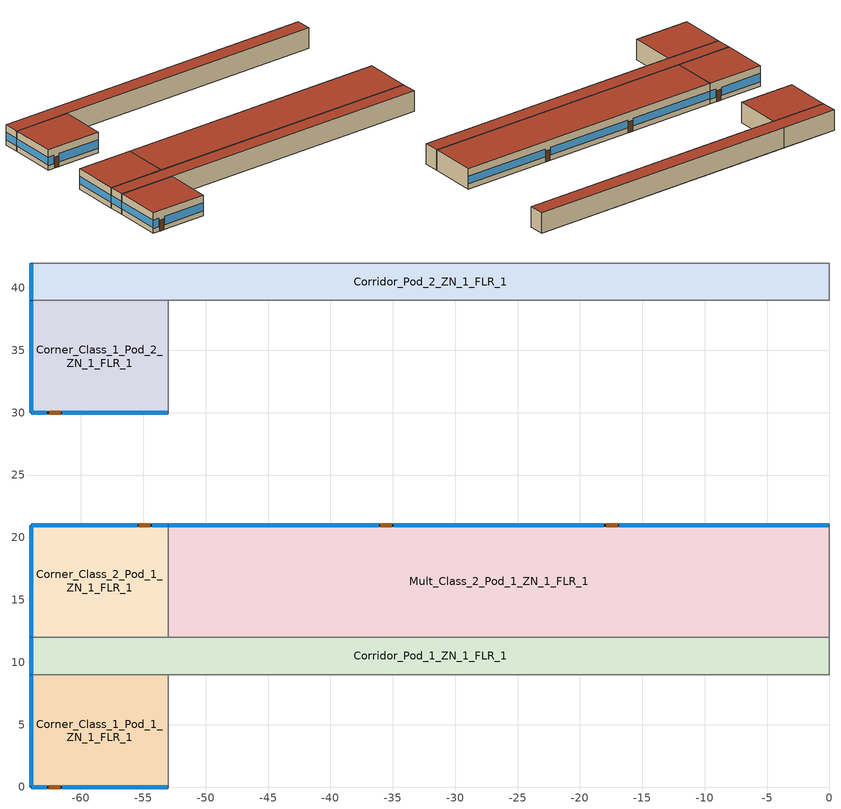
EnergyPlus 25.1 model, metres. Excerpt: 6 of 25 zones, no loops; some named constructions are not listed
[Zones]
Corner_Class_1_Pod_1_ZN_1_FLR_1
 floor ground (Corner_Class_1_Pod_1_ZN_1_FLR_1_Floor_Ffactor): -64,9 -53,9 -53,0 -64,0 z0
 wall outside (nonres_ext_wall): -64,9 -64,0 -53,0 z0:4
 wall to Mult_Class_1_Pod_1_ZN_1_FLR_1 (int_wall): -53,0 -53,9 z0:4
 wall to Corridor_Pod_1_ZN_1_FLR_1 (int_wall): -53,9 -64,9 z0:4
 window (NonresWindow_U_0.37_SHGC_0.38): -63.95,0 -62.73,0 / -61.51,0 -53.05,0 z0.92:2.51; -64,8.95 -64,0.05 z1.1:2.52
 door (Swinging Door_con): -62.59,0 -61.68,0 z0:2.13
 roof outside (nonres_roof): -64,0 -53,0 -53,9 -64,9 z4
Corner_Class_1_Pod_2_ZN_1_FLR_1
 floor ground (Corner_Class_1_Pod_2_ZN_1_FLR_1_Floor_Ffactor): -64,39 -53,39 -53,30 -64,30 z0
 wall outside (nonres_ext_wall): -64,39 -64,30 -53,30 z0:4
 wall to Mult_Class_1_Pod_2_ZN_1_FLR_1 (int_wall): -53,30 -53,39 z0:4
 wall to Corridor_Pod_2_ZN_1_FLR_1 (int_wall): -53,39 -64,39 z0:4
 window (NonresWindow_U_0.37_SHGC_0.38): -63.95,30 -62.73,30 / -61.51,30 -53.05,30 z0.92:2.51; -64,38.95 -64,30.05 z1.1:2.52
 door (Swinging Door_con): -62.53,30 -61.62,30 z0:2.13
 roof outside (nonres_roof): -64,30 -53,30 -53,39 -64,39 z4
Corner_Class_2_Pod_1_ZN_1_FLR_1
 floor ground (Corner_Class_2_Pod_1_ZN_1_FLR_1_Floor_Ffactor): -64,21 -53,21 -53,12 -64,12 z0
 wall outside (nonres_ext_wall): -53,21 -64,21 -64,12 z0:4
 wall to Corridor_Pod_1_ZN_1_FLR_1 (int_wall): -64,12 -53,12 z0:4
 wall to Mult_Class_2_Pod_1_ZN_1_FLR_1 (int_wall): -53,12 -53,21 z0:4
 window (NonresWindow_U_0.37_SHGC_0.38): -53.05,21 -54.27,21 / -55.49,21 -63.95,21 z0.92:2.51; -64,20.95 -64,12.05 z1.1:2.52
 door (Swinging Door_con): -54.43,21 -55.34,21 z0:2.13
 roof outside (nonres_roof): -64,12 -53,12 -53,21 -64,21 z4
Corridor_Pod_1_ZN_1_FLR_1
 floor ground (Corridor_Pod_1_ZN_1_FLR_1_Floor_Ffactor): -64,12 0,12 0,9 -64,9 z0
 wall outside (nonres_ext_wall): -64,12 -64,9 z0:4
 wall to Mult_Class_1_Pod_1_ZN_1_FLR_1 (int_wall): -53,9 0,9 z0:4
 wall to Main_Corridor_ZN_1_FLR_1 (int_wall): 0,9 0,12 z0:4
 wall to Mult_Class_2_Pod_1_ZN_1_FLR_1 (int_wall): 0,12 -53,12 z0:4
 window (NonresWindow_U_0.37_SHGC_0.38): -64,11.95 -64,9.05 z1.1:2.55
 roof outside (nonres_roof): -64,9 0,9 0,12 -64,12 z4
Corridor_Pod_2_ZN_1_FLR_1
 floor ground (Corridor_Pod_2_ZN_1_FLR_1_Floor_Ffactor): -64,42 0,42 0,39 -64,39 z0
 wall outside (nonres_ext_wall): -64,42 -64,39 z0:4
 wall to Mult_Class_1_Pod_2_ZN_1_FLR_1 (int_wall): -53,39 0,39 z0:4
 wall to Main_Corridor_ZN_1_FLR_1 (int_wall): 0,39 0,42 z0:4
 wall to Mult_Class_2_Pod_2_ZN_1_FLR_1 (int_wall): 0,42 -53,42 z0:4
 wall to Corner_Class_2_Pod_2_ZN_1_FLR_1 (int_wall): -53,42 -64,42 z0:4
 window (NonresWindow_U_0.37_SHGC_0.38): -64,41.95 -64,39.05 z1.1:2.55
 roof outside (nonres_roof): -64,39 0,39 0,42 -64,42 z4
Mult_Class_2_Pod_1_ZN_1_FLR_1
 floor ground (Mult_Class_2_Pod_1_ZN_1_FLR_1_Floor_Ffactor): -53,21 0,21 0,12 -53,12 z0
 wall outside (nonres_ext_wall): 0,21 -53,21 z0:4
 wall to Main_Corridor_ZN_1_FLR_1 (int_wall): 0,12 0,21 z0:4
 window (NonresWindow_U_0.37_SHGC_0.38): -0.05,21 -16.87,21 / -18.09,21 -34.91,21 / -36.13,21 -52.95,21 z1.03:2.5
 door (Swinging Door_con): -16.98,21 -17.89,21 / -35.09,21 -36.01,21 z0:2.13
 roof outside (nonres_roof): -53,12 0,12 0,21 -53,21 z4
[EnergyManagementSystem:Program]
SET_Main_Corridor_ZN_1_FLR_1_Light_EMS_Program: SET Main_Corridor_ZN_1_FLR_1_LSr_IP=0.093*Main_Corridor_ZN_1_FLR_1_LSr/Main_Corridor_ZN_1_FLR_1_Area; IF (Main_Corridor_ZN_1_FLR_1_OSr <= 0) && (Main_Corridor_ZN_1_FLR_1_LSr_IP >= 0.02); SET Main_Corridor_ZN_1_FLR_1_LAr = 0.02*Main_Corridor_ZN_1_FLR_1_Area/0.09290304; ELSE; SET Main_Corridor_ZN_1_FLR_1_LAr = NULL; ENDIF
SET_Mech_ZN_1_FLR_1_Light_EMS_Program: SET Mech_ZN_1_FLR_1_LSr_IP=0.093*Mech_ZN_1_FLR_1_LSr/Mech_ZN_1_FLR_1_Area; IF (Mech_ZN_1_FLR_1_OSr <= 0) && (Mech_ZN_1_FLR_1_LSr_IP >= 0.02); SET Mech_ZN_1_FLR_1_LAr = 0.02*Mech_ZN_1_FLR_1_Area/0.09290304; ELSE; SET Mech_ZN_1_FLR_1_LAr = NULL; ENDIF
SET_Offices_ZN_1_FLR_1_Light_EMS_Program: SET Offices_ZN_1_FLR_1_LSr_IP=0.093*Offices_ZN_1_FLR_1_LSr/Offices_ZN_1_FLR_1_Area; IF (Offices_ZN_1_FLR_1_OSr <= 0) && (Offices_ZN_1_FLR_1_LSr_IP >= 0.02); IF (ActualOccupancy <= 0); SET Offices_ZN_1_FLR_1_LAr = 0.02*Offices_ZN_1_FLR_1_Area/0.09290304; ELSE; SET Offices_ZN_1_FLR_1_LAr = NULL; ENDIF; ELSE; SET Offices_ZN_1_FLR_1_LAr = NULL; ENDIF
SET_cCL1_Pod_1_ZN_1_FLR_1_Light_EMS_Program: SET cCL1_Pod_1_ZN_1_FLR_1_LSr_IP=0.093*cCL1_Pod_1_ZN_1_FLR_1_LSr/cCL1_Pod_1_ZN_1_FLR_1_Area; IF (cCL1_Pod_1_ZN_1_FLR_1_OSr <= 0) && (cCL1_Pod_1_ZN_1_FLR_1_LSr_IP >= 0.02); SET cCL1_Pod_1_ZN_1_FLR_1_LAr = 0.02*cCL1_Pod_1_ZN_1_FLR_1_Area/0.09290304; ELSE; SET cCL1_Pod_1_ZN_1_FLR_1_LAr = NULL; ENDIF
SET_cCL1_Pod_2_ZN_1_FLR_1_Light_EMS_Program: SET cCL1_Pod_2_ZN_1_FLR_1_LSr_IP=0.093*cCL1_Pod_2_ZN_1_FLR_1_LSr/cCL1_Pod_2_ZN_1_FLR_1_Area; IF (cCL1_Pod_2_ZN_1_FLR_1_OSr <= 0) && (cCL1_Pod_2_ZN_1_FLR_1_LSr_IP >= 0.02); SET cCL1_Pod_2_ZN_1_FLR_1_LAr = 0.02*cCL1_Pod_2_ZN_1_FLR_1_Area/0.09290304; ELSE; SET cCL1_Pod_2_ZN_1_FLR_1_LAr = NULL; ENDIF
SET_cCL1_Pod_3_ZN_1_FLR_1_Light_EMS_Program: SET cCL1_Pod_3_ZN_1_FLR_1_LSr_IP=0.093*cCL1_Pod_3_ZN_1_FLR_1_LSr/cCL1_Pod_3_ZN_1_FLR_1_Area; IF (cCL1_Pod_3_ZN_1_FLR_1_OSr <= 0) && (cCL1_Pod_3_ZN_1_FLR_1_LSr_IP >= 0.02); SET cCL1_Pod_3_ZN_1_FLR_1_LAr = 0.02*cCL1_Pod_3_ZN_1_FLR_1_Area/0.09290304; ELSE; SET cCL1_Pod_3_ZN_1_FLR_1_LAr = NULL; ENDIF
SET_cCL2_Pod_1_ZN_1_FLR_1_Light_EMS_Program: SET cCL2_Pod_1_ZN_1_FLR_1_LSr_IP=0.093*cCL2_Pod_1_ZN_1_FLR_1_LSr/cCL2_Pod_1_ZN_1_FLR_1_Area; IF (cCL2_Pod_1_ZN_1_FLR_1_OSr <= 0) && (cCL2_Pod_1_ZN_1_FLR_1_LSr_IP >= 0.02); SET cCL2_Pod_1_ZN_1_FLR_1_LAr = 0.02*cCL2_Pod_1_ZN_1_FLR_1_Area/0.09290304; ELSE; SET cCL2_Pod_1_ZN_1_FLR_1_LAr = NULL; ENDIF
SET_cCL2_Pod_2_ZN_1_FLR_1_Light_EMS_Program: SET cCL2_Pod_2_ZN_1_FLR_1_LSr_IP=0.093*cCL2_Pod_2_ZN_1_FLR_1_LSr/cCL2_Pod_2_ZN_1_FLR_1_Area; IF (cCL2_Pod_2_ZN_1_FLR_1_OSr <= 0) && (cCL2_Pod_2_ZN_1_FLR_1_LSr_IP >= 0.02); SET cCL2_Pod_2_ZN_1_FLR_1_LAr = 0.02*cCL2_Pod_2_ZN_1_FLR_1_Area/0.09290304; ELSE; SET cCL2_Pod_2_ZN_1_FLR_1_LAr = NULL; ENDIF
SET_cCL2_Pod_3_ZN_1_FLR_1_Light_EMS_Program: SET cCL2_Pod_3_ZN_1_FLR_1_LSr_IP=0.093*cCL2_Pod_3_ZN_1_FLR_1_LSr/cCL2_Pod_3_ZN_1_FLR_1_Area; IF (cCL2_Pod_3_ZN_1_FLR_1_OSr <= 0) && (cCL2_Pod_3_ZN_1_FLR_1_LSr_IP >= 0.02); SET cCL2_Pod_3_ZN_1_FLR_1_LAr = 0.02*cCL2_Pod_3_ZN_1_FLR_1_Area/0.09290304; ELSE; SET cCL2_Pod_3_ZN_1_FLR_1_LAr = NULL; ENDIF
SET_cPCLZN_1_FLR_1_Light_EMS_Program: SET cPCLZN_1_FLR_1_LSr_IP=0.093*cPCLZN_1_FLR_1_LSr/cPCLZN_1_FLR_1_Area; IF (cPCLZN_1_FLR_1_OSr <= 0) && (cPCLZN_1_FLR_1_LSr_IP >= 0.02); SET cPCLZN_1_FLR_1_LAr = 0.02*cPCLZN_1_FLR_1_Area/0.09290304; ELSE; SET cPCLZN_1_FLR_1_LAr = NULL; ENDIF
SET_cPOD1_ZN_1_FLR_1_Light_EMS_Program: SET cPOD1_ZN_1_FLR_1_LSr_IP=0.093*cPOD1_ZN_1_FLR_1_LSr/cPOD1_ZN_1_FLR_1_Area; IF (cPOD1_ZN_1_FLR_1_OSr <= 0) && (cPOD1_ZN_1_FLR_1_LSr_IP >= 0.02); SET cPOD1_ZN_1_FLR_1_LAr = 0.02*cPOD1_ZN_1_FLR_1_Area/0.09290304; ELSE; SET cPOD1_ZN_1_FLR_1_LAr = NULL; ENDIF
SET_cPOD2_ZN_1_FLR_1_Light_EMS_Program: SET cPOD2_ZN_1_FLR_1_LSr_IP=0.093*cPOD2_ZN_1_FLR_1_LSr/cPOD2_ZN_1_FLR_1_Area; IF (cPOD2_ZN_1_FLR_1_OSr <= 0) && (cPOD2_ZN_1_FLR_1_LSr_IP >= 0.02); SET cPOD2_ZN_1_FLR_1_LAr = 0.02*cPOD2_ZN_1_FLR_1_Area/0.09290304; ELSE; SET cPOD2_ZN_1_FLR_1_LAr = NULL; ENDIF
SET_cPOD3_ZN_1_FLR_1_Light_EMS_Program: SET cPOD3_ZN_1_FLR_1_LSr_IP=0.093*cPOD3_ZN_1_FLR_1_LSr/cPOD3_ZN_1_FLR_1_Area; IF (cPOD3_ZN_1_FLR_1_OSr <= 0) && (cPOD3_ZN_1_FLR_1_LSr_IP >= 0.02); SET cPOD3_ZN_1_FLR_1_LAr = 0.02*cPOD3_ZN_1_FLR_1_Area/0.09290304; ELSE; SET cPOD3_ZN_1_FLR_1_LAr = NULL; ENDIF
SET_mCl1_Pod_1_ZN_1_FLR_1_Light_EMS_Program: SET mCl1_Pod_1_ZN_1_FLR_1_LSr_IP=0.093*mCl1_Pod_1_ZN_1_FLR_1_LSr/mCl1_Pod_1_ZN_1_FLR_1_Area; IF (mCl1_Pod_1_ZN_1_FLR_1_OSr <= 0) && (mCl1_Pod_1_ZN_1_FLR_1_LSr_IP >= 0.02); SET mCl1_Pod_1_ZN_1_FLR_1_LAr = 0.02*mCl1_Pod_1_ZN_1_FLR_1_Area/0.09290304; ELSE; SET mCl1_Pod_1_ZN_1_FLR_1_LAr = NULL; ENDIF
SET_mCl1_Pod_2_ZN_1_FLR_1_Light_EMS_Program: SET mCl1_Pod_2_ZN_1_FLR_1_LSr_IP=0.093*mCl1_Pod_2_ZN_1_FLR_1_LSr/mCl1_Pod_2_ZN_1_FLR_1_Area; IF (mCl1_Pod_2_ZN_1_FLR_1_OSr <= 0) && (mCl1_Pod_2_ZN_1_FLR_1_LSr_IP >= 0.02); SET mCl1_Pod_2_ZN_1_FLR_1_LAr = 0.02*mCl1_Pod_2_ZN_1_FLR_1_Area/0.09290304; ELSE; SET mCl1_Pod_2_ZN_1_FLR_1_LAr = NULL; ENDIF
SET_mCl1_Pod_3_ZN_1_FLR_1_Light_EMS_Program: SET mCl1_Pod_3_ZN_1_FLR_1_LSr_IP=0.093*mCl1_Pod_3_ZN_1_FLR_1_LSr/mCl1_Pod_3_ZN_1_FLR_1_Area; IF (mCl1_Pod_3_ZN_1_FLR_1_OSr <= 0) && (mCl1_Pod_3_ZN_1_FLR_1_LSr_IP >= 0.02); SET mCl1_Pod_3_ZN_1_FLR_1_LAr = 0.02*mCl1_Pod_3_ZN_1_FLR_1_Area/0.09290304; ELSE; SET mCl1_Pod_3_ZN_1_FLR_1_LAr = NULL; ENDIF
SET_mCl2_Pod_1_ZN_1_FLR_1_Light_EMS_Program: SET mCl2_Pod_1_ZN_1_FLR_1_LSr_IP=0.093*mCl2_Pod_1_ZN_1_FLR_1_LSr/mCl2_Pod_1_ZN_1_FLR_1_Area; IF (mCl2_Pod_1_ZN_1_FLR_1_OSr <= 0) && (mCl2_Pod_1_ZN_1_FLR_1_LSr_IP >= 0.02); SET mCl2_Pod_1_ZN_1_FLR_1_LAr = 0.02*mCl2_Pod_1_ZN_1_FLR_1_Area/0.09290304; ELSE; SET mCl2_Pod_1_ZN_1_FLR_1_LAr = NULL; ENDIF
SET_mCl2_Pod_2_ZN_1_FLR_1_Light_EMS_Program: SET mCl2_Pod_2_ZN_1_FLR_1_LSr_IP=0.093*mCl2_Pod_2_ZN_1_FLR_1_LSr/mCl2_Pod_2_ZN_1_FLR_1_Area; IF (mCl2_Pod_2_ZN_1_FLR_1_OSr <= 0) && (mCl2_Pod_2_ZN_1_FLR_1_LSr_IP >= 0.02); SET mCl2_Pod_2_ZN_1_FLR_1_LAr = 0.02*mCl2_Pod_2_ZN_1_FLR_1_Area/0.09290304; ELSE; SET mCl2_Pod_2_ZN_1_FLR_1_LAr = NULL; ENDIF
SET_mCl2_Pod_3_ZN_1_FLR_1_Light_EMS_Program: SET mCl2_Pod_3_ZN_1_FLR_1_LSr_IP=0.093*mCl2_Pod_3_ZN_1_FLR_1_LSr/mCl2_Pod_3_ZN_1_FLR_1_Area; IF (mCl2_Pod_3_ZN_1_FLR_1_OSr <= 0) && (mCl2_Pod_3_ZN_1_FLR_1_LSr_IP >= 0.02); SET mCl2_Pod_3_ZN_1_FLR_1_LAr = 0.02*mCl2_Pod_3_ZN_1_FLR_1_Area/0.09290304; ELSE; SET mCl2_Pod_3_ZN_1_FLR_1_LAr = NULL; ENDIF
SetBoilerCurve: IF BoilerPLR >= PLRx; IF BoilerType == 1; SET BoilerCurve = 0.975 + 0.305*BoilerPLR - 0.527*(BoilerPLR^2) + 0.249*(BoilerPLR^3); ELSE; SET BoilerCurve = 0.907 + 0.320*BoilerPLR - 0.420*(BoilerPLR^2) + 0.193*(BoilerPLR^3); ENDIF; ELSE; IF BoilerPLR == 0; SET BoilerCurve = NULL; ELSE; IF BoilerPLR <0.05; SET BoilerCurve = (0.05/(0.05 + SkinLossRate)) * (Ecx/EtRated); ELSE; SET BoilerCurve = (BoilerPLR/(BoilerPLR + SkinLossRate)) * (Ecx/EtRated); ENDIF; ENDIF; ENDIF
SetBoilerPar: SET CapRated =  302432.85; SET EtRated =  0.8; SET CapRated = (CapRated *3.412)/1000; SET SkinLossRate = 0.02; SET BoilerType = 1; IF BoilerType  == 1; IF CapRated >10000; SET PLRx = 0.2; ELSEIF CapRated >5000; SET PLRx = 0.25; ELSEIF CapRated >1000; SET PLRx = 0.33; ELSE; SET BoilerType = 2; SET PLRx = 0.2; ENDIF; ELSE; SET PLRx = 0.2; ENDIF; IF BoilerType == 1; SET CurveX = 0.975 + 0.305 * PLRx - 0.527 * (PLRx^2) + 0.249 * (PLRx^3); ELSE; SET CurveX = 0.907 + 0.320 * PLRx - 0.420 * (PLRx^2) + 0.193 * (PLRx^3); ENDIF; SET LoadX = CapRated * PLRx; SET Etx = CurveX * EtRated; SET InputEx = LoadX/Etx; SET SkinEx = CapRated * SkinLossRate; SET Ecx = (LoadX + SkinEx)/InputEx
Transformer_Load_Prog: SET Wired_LTG = Facility_Int_LTG*0.0119
[EnergyManagementSystem:ProgramCallingManager]
BoilerCurveManager: InsideHVACSystemIterationLoop; SetBoilerCurve
BoilerParManager: BeginNewEnvironment; SetBoilerPar
OA_BASED_OPTIMUM_START_EMS_Program Manager: BeginTimestepBeforePredictor; OA_BASED_OPTIMUM_START_EMS_Program
SET_Bath_ZN_1_FLR_1_Light_EMS_Program_Prog_Manager: BeginTimestepBeforePredictor; SET_Bath_ZN_1_FLR_1_Light_EMS_Program
SET_Cafeteria_ZN_1_FLR_1_Light_EMS_Program_Prog_Manager: BeginTimestepBeforePredictor; SET_Cafeteria_ZN_1_FLR_1_Light_EMS_Program
SET_Gym_ZN_1_FLR_1_Light_EMS_Program_Prog_Manager: BeginTimestepBeforePredictor; SET_Gym_ZN_1_FLR_1_Light_EMS_Program
SET_Kitchen_ZN_1_FLR_1_Light_EMS_Program_Prog_Manager: BeginTimestepBeforePredictor; SET_Kitchen_ZN_1_FLR_1_Light_EMS_Program
SET_LMC_ZN_1_FLR_1_Light_EMS_Program_Prog_Manager: BeginTimestepBeforePredictor; SET_LMC_ZN_1_FLR_1_Light_EMS_Program
SET_Lobby_ZN_1_FLR_1_Light_EMS_Program_Prog_Manager: BeginTimestepBeforePredictor; SET_Lobby_ZN_1_FLR_1_Light_EMS_Program
SET_Main_Corridor_ZN_1_FLR_1_Light_EMS_Program_Prog_Manager: BeginTimestepBeforePredictor; SET_Main_Corridor_ZN_1_FLR_1_Light_EMS_Program
SET_Mech_ZN_1_FLR_1_Light_EMS_Program_Prog_Manager: BeginTimestepBeforePredictor; SET_Mech_ZN_1_FLR_1_Light_EMS_Program
SET_Offices_ZN_1_FLR_1_Light_EMS_Program_Prog_Manager: BeginTimestepBeforePredictor; SET_Offices_ZN_1_FLR_1_Light_EMS_Program
SET_cCL1_Pod_1_ZN_1_FLR_1_Light_EMS_Program_Prog_Manager: BeginTimestepBeforePredictor; SET_cCL1_Pod_1_ZN_1_FLR_1_Light_EMS_Program
SET_cCL1_Pod_2_ZN_1_FLR_1_Light_EMS_Program_Prog_Manager: BeginTimestepBeforePredictor; SET_cCL1_Pod_2_ZN_1_FLR_1_Light_EMS_Program
SET_cCL1_Pod_3_ZN_1_FLR_1_Light_EMS_Program_Prog_Manager: BeginTimestepBeforePredictor; SET_cCL1_Pod_3_ZN_1_FLR_1_Light_EMS_Program
SET_cCL2_Pod_1_ZN_1_FLR_1_Light_EMS_Program_Prog_Manager: BeginTimestepBeforePredictor; SET_cCL2_Pod_1_ZN_1_FLR_1_Light_EMS_Program
SET_cCL2_Pod_2_ZN_1_FLR_1_Light_EMS_Program_Prog_Manager: BeginTimestepBeforePredictor; SET_cCL2_Pod_2_ZN_1_FLR_1_Light_EMS_Program
SET_cCL2_Pod_3_ZN_1_FLR_1_Light_EMS_Program_Prog_Manager: BeginTimestepBeforePredictor; SET_cCL2_Pod_3_ZN_1_FLR_1_Light_EMS_Program
SET_cPCLZN_1_FLR_1_Light_EMS_Program_Prog_Manager: BeginTimestepBeforePredictor; SET_cPCLZN_1_FLR_1_Light_EMS_Program
SET_cPOD1_ZN_1_FLR_1_Light_EMS_Program_Prog_Manager: BeginTimestepBeforePredictor; SET_cPOD1_ZN_1_FLR_1_Light_EMS_Program
SET_cPOD2_ZN_1_FLR_1_Light_EMS_Program_Prog_Manager: BeginTimestepBeforePredictor; SET_cPOD2_ZN_1_FLR_1_Light_EMS_Program
SET_cPOD3_ZN_1_FLR_1_Light_EMS_Program_Prog_Manager: BeginTimestepBeforePredictor; SET_cPOD3_ZN_1_FLR_1_Light_EMS_Program
SET_mCl1_Pod_1_ZN_1_FLR_1_Light_EMS_Program_Prog_Manager: BeginTimestepBeforePredictor; SET_mCl1_Pod_1_ZN_1_FLR_1_Light_EMS_Program
SET_mCl1_Pod_2_ZN_1_FLR_1_Light_EMS_Program_Prog_Manager: BeginTimestepBeforePredictor; SET_mCl1_Pod_2_ZN_1_FLR_1_Light_EMS_Program
SET_mCl1_Pod_3_ZN_1_FLR_1_Light_EMS_Program_Prog_Manager: BeginTimestepBeforePredictor; SET_mCl1_Pod_3_ZN_1_FLR_1_Light_EMS_Program
SET_mCl2_Pod_1_ZN_1_FLR_1_Light_EMS_Program_Prog_Manager: BeginTimestepBeforePredictor; SET_mCl2_Pod_1_ZN_1_FLR_1_Light_EMS_Program
SET_mCl2_Pod_2_ZN_1_FLR_1_Light_EMS_Program_Prog_Manager: BeginTimestepBeforePredictor; SET_mCl2_Pod_2_ZN_1_FLR_1_Light_EMS_Program
SET_mCl2_Pod_3_ZN_1_FLR_1_Light_EMS_Program_Prog_Manager: BeginTimestepBeforePredictor; SET_mCl2_Pod_3_ZN_1_FLR_1_Light_EMS_Program
Transformer_Load_Prog_Manager: AfterPredictorAfterHVACManagers; Transformer_Load_Prog
[EnergyManagementSystem:Sensor]
Name | Output variable or output meter index key | Output variable or output meter
ActualOccupancy | Offices Binary Occupancy | Schedule Value
Facility_Int_LTG |  | InteriorLights:Electricity
OAT | Environment | Site Outdoor Air Drybulb Temperature
OAT_F |  | Site Outdoor Air Drybulb Temperature
[Refrigeration:CompressorRack] Condenser type=AirCooled; Design condenser fan power=350; Heat rejection location=Zone
Name | Compressor rack cop function of temperature curve | Condenser fan power function of temperature curve | Design compressor rack cop | End use subcategory | Refrigeration case name or walkin name or caseandwalkinlist
RACK1 | RACK1_RackCOPfTCurve | RACK1_RackCondFanCurve2 | 2.32 | LowTempRefrigeration | RACK1CaseList
RACK2 | RACK2_RackCOPfTCurve |  | 6.98 | MedTempRefrigeration | RACK2CaseList
[Curve:Quadratic]
Name | Maximum value of x | Minimum value of x | Coefficient1 constant | Coefficient2 x | Coefficient3 x 2
RACK1_RackCOPfTCurve | 35 | 10 | 1.7603 | -0.0377 | 0.0004
RACK1_RackCondFanCurve2 | 35 | 0 | 0 | 0.0286 | 0
RACK2_RackCOPfTCurve | 50 | 0 | 1 | 0 | 0
[Schedule:Compact]
ACTIVITY_SCH: Through: 12/31, For: AllDays, Until: 24:00, 120
AIR_VELO_SCH: Through: 12/31, For: AllDays, Until: 24:00, 0.2
BLDG_LIGHT_CLASSROOM_SCH: Through: 6/30, For: Weekdays, Until: 7:00, 0.1773, Until: 8:00, 0.9, Until: 21:00, 0.598291, Until: 24:00, 0.1773, For: SummerDesignDay, Until: 24:00, 1, For: WinterDesignDay, Until: 24:00, 0, For: WeekEnds Holidays AllOtherDays, Until: 24:00, 0.1773, Through: 9/1, For: Weekdays, Until: 8:00, 0.1773, Until: 20:00, 0.332384, Until: 21:00, 0.117863, Until: 24:00, 0.1773, For: SummerDesignDay, Until: 24:00, 1, For: WinterDesignDay, Until: 24:00, 0, For: WeekEnds Holidays AllOtherDays, Until: 24:00, 0.1773, Through: 12/31, For: Weekdays, Until: 7:00, 0.1773, Until: 8:00, 0.9, Until: 21:00, 0.598291, Until: 24:00, 0.1773, For: SummerDesignDay, Until: 24:00, 1, For: WinterDesignDay, Until: 24:00, 0, For: WeekEnds Holidays AllOtherDays, Until: 24:00, 0.1773
BLDG_LIGHT_CORRIDOR_SCH: Through: 6/30, For: Weekdays, Until: 7:00, 0.1773, Until: 8:00, 0.9, Until: 21:00, 0.560781, Until: 24:00, 0.1773, For: SummerDesignDay, Until: 24:00, 1, For: WinterDesignDay, Until: 24:00, 0, For: WeekEnds Holidays AllOtherDays, Until: 24:00, 0.1773, Through: 9/1, For: Weekdays, Until: 8:00, 0.1773, Until: 20:00, 0.311545, Until: 21:00, 0.110474, Until: 24:00, 0.1773, For: SummerDesignDay, Until: 24:00, 1, For: WinterDesignDay, Until: 24:00, 0, For: WeekEnds Holidays AllOtherDays, Until: 24:00, 0.1773, Through: 12/31, For: Weekdays, Until: 7:00, 0.1773, Until: 8:00, 0.9, Until: 21:00, 0.560781, Until: 24:00, 0.1773, For: SummerDesignDay, Until: 24:00, 1, For: WinterDesignDay, Until: 24:00, 0, For: WeekEnds Holidays AllOtherDays, Until: 24:00, 0.1773
BLDG_LIGHT_GYM_SCH: Through: 6/30, For: Weekdays, Until: 7:00, 0.1773, Until: 8:00, 0.9, Until: 21:00, 0.88605, Until: 24:00, 0.1773, For: SummerDesignDay, Until: 24:00, 1, For: WinterDesignDay, Until: 24:00, 0, For: WeekEnds Holidays AllOtherDays, Until: 24:00, 0.1773, Through: 9/1, For: Weekdays, Until: 8:00, 0.1773, Until: 20:00, 0.49225, Until: 21:00, 0.174552, Until: 24:00, 0.1773, For: SummerDesignDay, Until: 24:00, 1, For: WinterDesignDay, Until: 24:00, 0, For: WeekEnds Holidays AllOtherDays, Until: 24:00, 0.1773, Through: 12/31, For: Weekdays, Until: 7:00, 0.1773, Until: 8:00, 0.9, Until: 21:00, 0.88605, Until: 24:00, 0.1773, For: SummerDesignDay, Until: 24:00, 1, For: WinterDesignDay, Until: 24:00, 0, For: WeekEnds Holidays AllOtherDays, Until: 24:00, 0.1773
BLDG_LIGHT_LIBRARY_SCH: Through: 6/30, For: Weekdays, Until: 7:00, 0.1773, Until: 8:00, 0.9, Until: 21:00, 0.8325, Until: 24:00, 0.1773, For: SummerDesignDay, Until: 24:00, 1, For: WinterDesignDay, Until: 24:00, 0, For: WeekEnds Holidays AllOtherDays, Until: 24:00, 0.1773, Through: 9/1, For: Weekdays, Until: 8:00, 0.1773, Until: 20:00, 0.4625, Until: 21:00, 0.164002, Until: 24:00, 0.1773, For: SummerDesignDay, Until: 24:00, 1, For: WinterDesignDay, Until: 24:00, 0, For: WeekEnds Holidays AllOtherDays, Until: 24:00, 0.1773, Through: 12/31, For: Weekdays, Until: 7:00, 0.1773, Until: 8:00, 0.9, Until: 21:00, 0.8325, Until: 24:00, 0.1773, For: SummerDesignDay, Until: 24:00, 1, For: WinterDesignDay, Until: 24:00, 0, For: WeekEnds Holidays AllOtherDays, Until: 24:00, 0.1773
BLDG_LIGHT_LOBBYFLR1_SCH: Through: 6/30, For: Weekdays, Until: 7:00, 0.1773, Until: 8:00, 0.9, Until: 21:00, 0.855, Until: 24:00, 0.1773, For: SummerDesignDay, Until: 24:00, 1, For: WinterDesignDay, Until: 24:00, 0, For: WeekEnds Holidays AllOtherDays, Until: 24:00, 0.1773, Through: 9/1, For: Weekdays, Until: 8:00, 0.1773, Until: 20:00, 0.475, Until: 21:00, 0.168435, Until: 24:00, 0.1773, For: SummerDesignDay, Until: 24:00, 1, For: WinterDesignDay, Until: 24:00, 0, For: WeekEnds Holidays AllOtherDays, Until: 24:00, 0.1773, Through: 12/31, For: Weekdays, Until: 7:00, 0.1773, Until: 8:00, 0.9, Until: 21:00, 0.855, Until: 24:00, 0.1773, For: SummerDesignDay, Until: 24:00, 1, For: WinterDesignDay, Until: 24:00, 0, For: WeekEnds Holidays AllOtherDays, Until: 24:00, 0.1773
BLDG_LIGHT_OFFICE_SCH: Through: 6/30, For: Weekdays, Until: 7:00, 0.1773, Until: 8:00, 0.9, Until: 21:00, 0.754856, Until: 24:00, 0.1773, For: SummerDesignDay, Until: 24:00, 1, For: WinterDesignDay, Until: 24:00, 0, For: WeekEnds Holidays AllOtherDays, Until: 24:00, 0.1773, Through: 9/1, For: Weekdays, Until: 8:00, 0.1773, Until: 20:00, 0.419364, Until: 21:00, 0.148707, Until: 24:00, 0.1773, For: SummerDesignDay, Until: 24:00, 1, For: WinterDesignDay, Until: 24:00, 0, For: WeekEnds Holidays AllOtherDays, Until: 24:00, 0.1773, Through: 12/31, For: Weekdays, Until: 7:00, 0.1773, Until: 8:00, 0.9, Until: 21:00, 0.754856, Until: 24:00, 0.1773, For: SummerDesignDay, Until: 24:00, 1, For: WinterDesignDay, Until: 24:00, 0, For: WeekEnds Holidays AllOtherDays, Until: 24:00, 0.1773
BLDG_LIGHT_SCH: Through: 6/30, For: Weekdays, Until: 7:00, 0.1773, Until: 21:00, 0.9, Until: 24:00, 0.1773, For: SummerDesignDay, Until: 24:00, 1, For: WinterDesignDay, Until: 24:00, 0, For: WeekEnds Holidays AllOtherDays, Until: 24:00, 0.1773, Through: 9/1, For: Weekdays, Until: 8:00, 0.1773, Until: 20:00, 0.5, Until: 24:00, 0.1773, For: SummerDesignDay, Until: 24:00, 1, For: WinterDesignDay, Until: 24:00, 0, For: WeekEnds Holidays AllOtherDays, Until: 24:00, 0.1773, Through: 12/31, For: Weekdays, Until: 7:00, 0.1773, Until: 21:00, 0.9, Until: 24:00, 0.1773, For: SummerDesignDay, Until: 24:00, 1, For: WinterDesignDay, Until: 24:00, 0, For: WeekEnds Holidays AllOtherDays, Until: 24:00, 0.1773
BLDG_OCC_SCH: Through: 6/15, For: Weekdays, Until: 08:00, 0, Until: 16:00, 0.95, Until: 21:00, 0.15, Until: 24:00, 0, For: SummerDesignDay, Until: 08:00, 1e-09, Until: 16:00, 0.95, Until: 21:00, 0.15, Until: 24:00, 1e-09, For: WeekEnds WinterDesignDay Holidays AllOtherDays, Until: 24:00, 0, Through: 9/15, For: Weekdays, Until: 08:00, 0, Until: 16:00, 0.15, Until: 21:00, 0.15, Until: 24:00, 0, For: SummerDesignDay, Until: 08:00, 1e-09, Until: 16:00, 0.15, Until: 21:00, 0.15, Until: 24:00, 1e-09, For: WeekEnds WinterDesignDay Holidays AllOtherDays, Until: 24:00, 0, Through: 12/31, For: Weekdays, Until: 08:00, 0, Until: 16:00, 0.95, Until: 21:00, 0.15, Until: 24:00, 0, For: SummerDesignDay, Until: 08:00, 1e-09, Until: 16:00, 0.95, Until: 21:00, 0.15, Until: 24:00, 1e-09, For: WeekEnds WinterDesignDay Holidays AllOtherDays, Until: 24:00, 0
BLDG_OCC_SCH_Cafeteria: Through: 6/30, For: Weekdays, Until: 09:00, 0, Until: 15:00, 0.95, Until: 20:00, 0.35, Until: 24:00, 0, For: SummerDesignDay, Until: 09:00, 1e-09, Until: 15:00, 0.95, Until: 20:00, 0.35, Until: 24:00, 1e-09, For: WeekEnds WinterDesignDay Holidays AllOtherDays, Until: 24:00, 0, Through: 9/1, For: Weekdays, Until: 09:00, 0, Until: 17:00, 0.15, Until: 19:00, 0.35, Until: 24:00, 0, For: SummerDesignDay, Until: 09:00, 1e-09, Until: 17:00, 0.15, Until: 19:00, 0.35, Until: 24:00, 1e-09, For: WeekEnds WinterDesignDay Holidays AllOtherDays, Until: 24:00, 0, Through: 12/31, For: Weekdays, Until: 09:00, 0, Until: 15:00, 0.95, Until: 20:00, 0.35, Until: 24:00, 0, For: SummerDesignDay, Until: 09:00, 1e-09, Until: 15:00, 0.95, Until: 20:00, 0.35, Until: 24:00, 1e-09, For: WeekEnds WinterDesignDay Holidays AllOtherDays, Until: 24:00, 0
BLDG_OCC_SCH_Extend: Through: 6/30, For: Weekdays, Until: 08:00, 0, Until: 16:00, 0.95, Until: 21:00, 0.95, Until: 24:00, 0, For: SummerDesignDay, Until: 08:00, 1e-09, Until: 16:00, 0.95, Until: 21:00, 0.95, Until: 24:00, 1e-09, For: WeekEnds WinterDesignDay Holidays AllOtherDays, Until: 24:00, 0, Through: 9/1, For: Weekdays, Until: 08:00, 0, Until: 17:00, 0.5, Until: 21:00, 0.5, Until: 24:00, 0, For: SummerDesignDay, Until: 08:00, 1e-09, Until: 17:00, 0.5, Until: 21:00, 0.5, Until: 24:00, 1e-09, For: WeekEnds WinterDesignDay Holidays AllOtherDays, Until: 24:00, 0, Through: 12/31, For: Weekdays, Until: 08:00, 0, Until: 17:00, 0.95, Until: 21:00, 0.95, Until: 24:00, 0, For: SummerDesignDay, Until: 08:00, 1e-09, Until: 17:00, 0.95, Until: 21:00, 0.95, Until: 24:00, 1e-09, For: WeekEnds WinterDesignDay Holidays AllOtherDays, Until: 24:00, 0
BLDG_OCC_SCH_Gym: Through: 6/30, For: Weekdays, Until: 08:00, 0, Until: 16:00, 0.35, Until: 21:00, 0.95, Until: 24:00, 0, For: SummerDesignDay, Until: 08:00, 1e-09, Until: 16:00, 0.35, Until: 21:00, 0.95, Until: 24:00, 1e-09, For: WeekEnds WinterDesignDay Holidays AllOtherDays, Until: 24:00, 0, Through: 9/1, For: Weekdays, Until: 08:00, 0, Until: 16:00, 0.35, Until: 21:00, 0.35, Until: 24:00, 0, For: SummerDesignDay, Until: 08:00, 1e-09, Until: 16:00, 0.35, Until: 21:00, 0.35, Until: 24:00, 1e-09, For: WeekEnds WinterDesignDay Holidays AllOtherDays, Until: 24:00, 0, Through: 12/31, For: Weekdays, Until: 08:00, 0, Until: 16:00, 0.35, Until: 21:00, 0.95, Until: 24:00, 0, For: SummerDesignDay, Until: 08:00, 1e-09, Until: 16:00, 0.35, Until: 21:00, 0.95, Until: 24:00, 1e-09, For: WeekEnds WinterDesignDay Holidays AllOtherDays, Until: 24:00, 0
BLDG_OCC_SCH_Offices_w_SB: Through: 6/30, For: Weekdays, Until: 01:00, 0, Until: 02:00, 0, Until: 03:00, 0, Until: 04:00, 0, Until: 05:00, 0, Until: 06:00, 0, Until: 07:00, 0, Until: 08:00, 0, Until: 09:00, 0.95, Until: 10:00, 0.95, Until: 11:00, 0.95, Until: 12:00, 0.95, Until: 13:00, 0, Until: 14:00, 0.95, Until: 15:00, 0, Until: 16:00, 0.95, Until: 17:00, 0.95, Until: 18:00, 0.15, Until: 19:00, 0.15, Until: 20:00, 0.15, Until: 21:00, 0.15, Until: 22:00, 0, Until: 23:00, 0, Until: 24:00, 0, For: SummerDesignDay, Until: 08:00, 1e-09, Until: 17:00, 0.95, Until: 21:00, 0.15, Until: 24:00, 1e-09, For: WeekEnds Holidays AllOtherDays, Until: 24:00, 0, Through: 9/1, For: Weekdays, Until: 01:00, 0, Until: 02:00, 0, Until: 03:00, 0, Until: 04:00, 0, Until: 05:00, 0, Until: 06:00, 0, Until: 07:00, 0, Until: 08:00, 0, Until: 09:00, 0.5, Until: 10:00, 0.5, Until: 11:00, 0.5, Until: 12:00, 0, Until: 13:00, 0.5, Until: 14:00, 0.5, Until: 15:00, 0, Until: 16:00, 0.5, Until: 17:00, 0.5, Until: 18:00, 0.15, Until: 19:00, 0.15, Until: 20:00, 0.15, Until: 21:00, 0.15, Until: 22:00, 0, Until: 23:00, 0, Until: 24:00, 0, For: SummerDesignDay, Until: 08:00, 1e-09, Until: 17:00, 0.5, Until: 21:00, 0.15, Until: 24:00, 1e-09, For: WeekEnds Holidays AllOtherDays, Until: 24:00, 0, Through: 12/31, For: Weekdays, Until: 01:00, 0, Until: 02:00, 0, Until: 03:00, 0, Until: 04:00, 0, Until: 05:00, 0, Until: 06:00, 0, Until: 07:00, 0, Until: 08:00, 0, Until: 09:00, 0.95, Until: 10:00, 0.95, Until: 11:00, 0.95, Until: 12:00, 0.95, Until: 13:00, 0, Until: 14:00, 0.95, Until: 15:00, 0, Until: 16:00, 0.95, Until: 17:00, 0.95, Until: 18:00, 0.15, Until: 19:00, 0.15, Until: 20:00, 0.15, Until: 21:00, 0.15, Until: 22:00, 0, Until: 23:00, 0, Until: 24:00, 0, For: SummerDesignDay, Until: 08:00, 1e-09, Until: 17:00, 0.95, Until: 21:00, 0.15, Until: 24:00, 1e-09, For: WeekEnds WinterDesignDay Holidays AllOtherDays, Until: 24:00, 0
CLOTHING_SCH: Through: 04/30, For: AllDays, Until: 24:00, 1.1, Through: 09/30, For: AllDays, Until: 24:00, 0.6, Through: 12/31, For: AllDays, Until: 24:00, 1.1
INFIL_Door_Opening_SCH: Through: 12/31, For: Weekdays, Until: 07:00, 0, Until: 08:00, 1, Until: 15:00, 0.131, Until: 16:00, 1, Until: 18:00, 0.131, Until: 24:00, 0, For: Saturday Sunday Holidays AllOtherDays, Until: 24:00, 0
INFIL_SCH_PNNL: Through: 12/31, For: Weekdays SummerDesignDay, Until: 07:00, 1, Until: 21:00, 0.25, Until: 24:00, 1, For: WeekEnds WinterDesignDay Holidays AllOtherDays, Until: 24:00, 1
Offices Binary Occupancy: Through: 6/30, For: Weekdays, Until: 01:00, 0, Until: 02:00, 0, Until: 03:00, 0, Until: 04:00, 0, Until: 05:00, 0, Until: 06:00, 0, Until: 07:00, 0, Until: 08:00, 0, Until: 09:00, 1, Until: 10:00, 1, Until: 11:00, 1, Until: 12:00, 1, Until: 13:00, 1, Until: 14:00, 1, Until: 15:00, 1, Until: 16:00, 1, Until: 17:00, 1, Until: 18:00, 1, Until: 19:00, 1, Until: 20:00, 1, Until: 21:00, 1, Until: 22:00, 0, Until: 23:00, 0, Until: 24:00, 0, For: SummerDesignDay, Until: 08:00, 1e-09, Until: 17:00, 0.95, Until: 21:00, 0.15, Until: 24:00, 1e-09, For: WeekEnds Holidays AllOtherDays, Until: 24:00, 0, Through: 9/1, For: Weekdays, Until: 01:00, 0, Until: 02:00, 0, Until: 03:00, 0, Until: 04:00, 0, Until: 05:00, 0, Until: 06:00, 0, Until: 07:00, 0, Until: 08:00, 0, Until: 09:00, 1, Until: 10:00, 1, Until: 11:00, 1, Until: 12:00, 1, Until: 13:00, 1, Until: 14:00, 1, Until: 15:00, 1, Until: 16:00, 1, Until: 17:00, 1, Until: 18:00, 1, Until: 19:00, 1, Until: 20:00, 1, Until: 21:00, 1, Until: 22:00, 0, Until: 23:00, 0, Until: 24:00, 0, For: SummerDesignDay, Until: 08:00, 1e-09, Until: 17:00, 0.5, Until: 21:00, 0.15, Until: 24:00, 1e-09, For: WeekEnds Holidays AllOtherDays, Until: 24:00, 0, Through: 12/31, For: Weekdays, Until: 01:00, 0, Until: 02:00, 0, Until: 03:00, 0, Until: 04:00, 0, Until: 05:00, 0, Until: 06:00, 0, Until: 07:00, 0, Until: 08:00, 0, Until: 09:00, 1, Until: 10:00, 1, Until: 11:00, 1, Until: 12:00, 1, Until: 13:00, 1, Until: 14:00, 1, Until: 15:00, 1, Until: 16:00, 1, Until: 17:00, 1, Until: 18:00, 1, Until: 19:00, 1, Until: 20:00, 1, Until: 21:00, 1, Until: 22:00, 0, Until: 23:00, 0, Until: 24:00, 0, For: SummerDesignDay, Until: 08:00, 1e-09, Until: 17:00, 0.95, Until: 21:00, 0.15, Until: 24:00, 1e-09, For: WeekEnds WinterDesignDay Holidays AllOtherDays, Until: 24:00, 0
WORK_EFF_SCH: Through: 12/31, For: AllDays, Until: 24:00, 0
